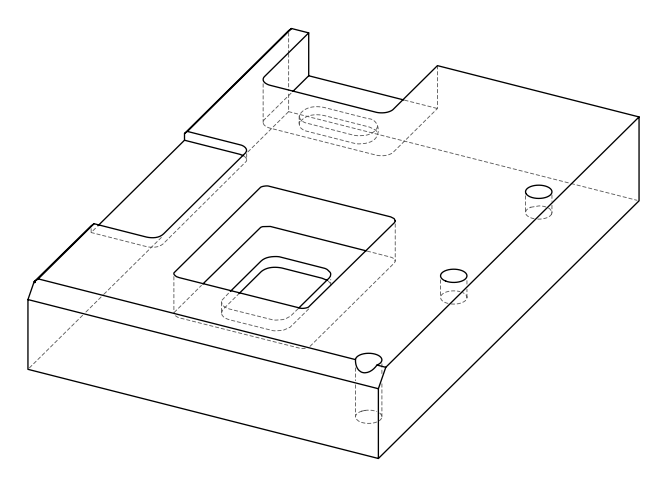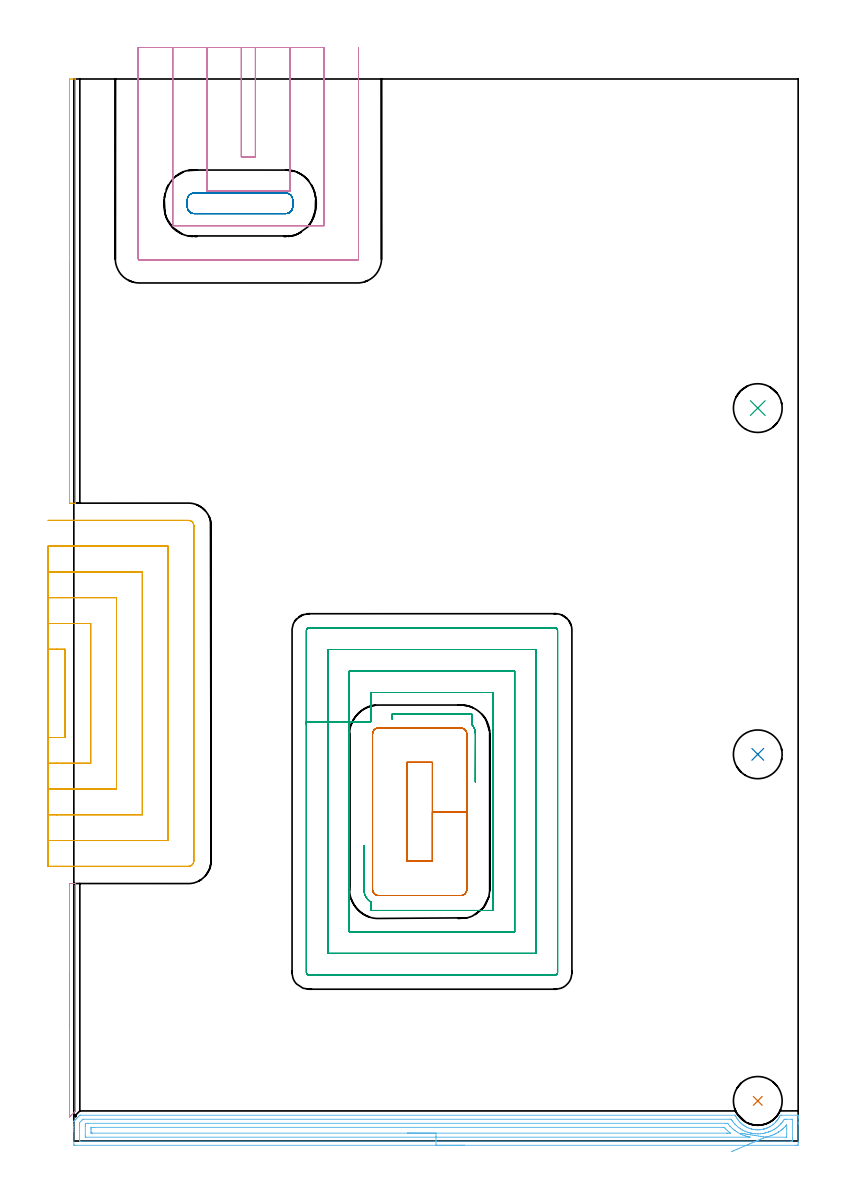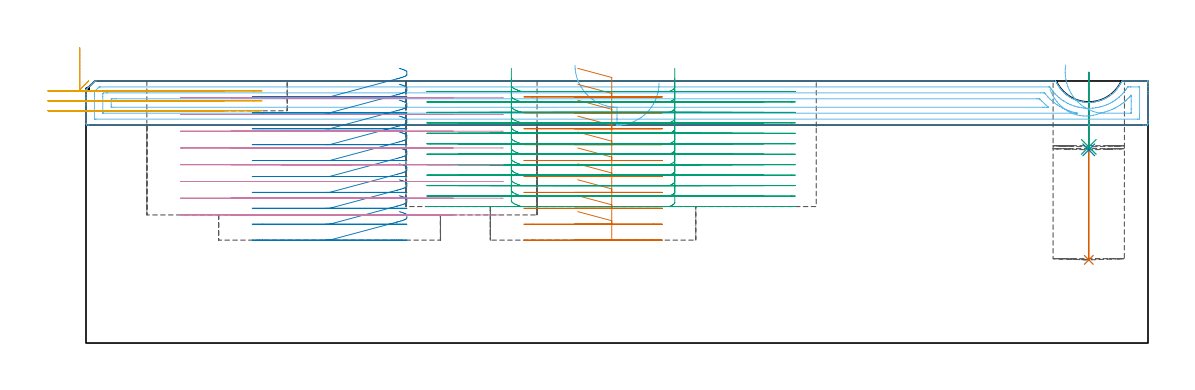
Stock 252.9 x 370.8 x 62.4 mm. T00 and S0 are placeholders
(PLAN: 11 operations, 5 tool changes, 77.4 min)
(1 INDEXABLE_INSERT_DRILL_BLIND_HOLE_FROM_SOLID | STEP1POCKET | NXT0302_005 | 0.18 min | 9608 mm3)
(2 INDEXABLE_INSERT_DRILL_BLIND_HOLE_FROM_SOLID_1 | STEP1POCKET_1 | NXT0302_005 | 0.08 min | 3671 mm3)
(3 INDEXABLE_INSERT_DRILL_BLIND_HOLE_FROM_SOLID_2 | STEP1POCKET_2 | NXT0302_005 | 0.07 min | 3511 mm3)
(4 AREA_MILL | FG_CHAMFER_SURFACE | UGT0205_001 | 0.8 min | 187 mm3)
(5 AREA_MILL_1 | FG_CHAMFER_SURFACE_1 | UGT0205_001 | 1.33 min | 330 mm3)
(6 AREA_MILL_2 | FG_CHAMFER_SURFACE_2 | UGT0205_001 | 8.34 min | 13820 mm3)
(7 MILL_RECTANGULAR_POCKET | POCKET_RECTANGULAR_STRAIGHT | UGT0201_008 | Follow Part, ap 4, ae 75% | 6.66 min | 134804 mm3)
(8 MILL_RECTANGULAR_POCKET_1 | POCKET_RECTANGULAR_STRAIGHT_1 | UGT0201_008 | Follow Part, ap 4, ae 75% | 2.77 min | 42915 mm3)
(9 MILL_RECTANGULAR_POCKET_2 | POCKET_RECTANGULAR_STRAIGHT_2 | NXT0201_013 | Follow Part, ap 2.5, ae 75% | 33.43 min | 275797 mm3)
(10 MILL_SLOT | SLOT_PARTIAL_RECTANGULAR | UGT0201_008 | Follow Part, ap 4, ae 75% | 14.15 min | 173963 mm3)
(11 MILL_SLOT_1 | SLOT_PARTIAL_RECTANGULAR_1 | NXT0201_011 | Follow Part, ap 3, ae 75% | 9.55 min | 44932 mm3)
(TOOL NXT0302_005 | Index. Insert Drill 17mm [880-D1700L20-05] | D17 PA176 FL85 Z2)
(TOOL UGT0205_001 | Chamfer Mill 20 x 3 x 45 deg. | D20 FL50 Z2)
(TOOL UGT0201_008 | End Mill 16 mm | D16 FL32 Z4)
(TOOL NXT0201_013 | ENDMILL 10mm | D10 FL30 Z4)
(TOOL NXT0201_011 | ENDMILL 12mm [2P460-1200-NA 1630] | D12 FL38 Z6)
(OP 1 INDEXABLE_INSERT_DRILL_BLIND_HOLE_FROM_SOLID)
G17 G21 G94 G90
T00 M6
G54
G17 G0 G90 X238.8 Y14. S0 M3
G43 Z72.4 H1
G94 G81 G98 Z19.8 F250. R64.4
G80
M5
M2
(OP 2 INDEXABLE_INSERT_DRILL_BLIND_HOLE_FROM_SOLID_1)
G17 G21 G94 G90
T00 M6
G54
G17 G0 G90 X238.8 Y135. S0 M3
G43 Z72.4 H1
G94 G81 G98 Z46. F250. R64.4
G80
M5
M2
(OP 3 INDEXABLE_INSERT_DRILL_BLIND_HOLE_FROM_SOLID_2)
G17 G21 G94 G90
T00 M6
G54
G17 G0 G90 X238.8 Y255.9 S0 M3
G43 Z72.4 H1
G94 G81 G98 Z46.7 F250. R64.4
G80
M5
M2
(OP 4 AREA_MILL)
G17 G21 G94 G90
T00 M6
G54
G17 G0 G90 X-1.5 Y39.15 S1061 M3
G43 Z72.4 H0
Z70.3
G94 G1 Y39.188 Z69.428 F250.
Y39.302 Z68.564
Y39.491 Z67.712
Y39.753 Z66.88
Y40.087 Z66.074
Y40.49 Z65.3
Y40.958 Z64.564
Y41.49 Z63.872
Y42.079 Z63.229
Y42.722 Z62.64
Y43.414 Z62.108
Y44.15 Z61.64
Y44.924 Z61.237
Y45.73 Z60.903
Y46.562 Z60.641
Y47.414 Z60.452
Y48.278 Z60.338
Y49.15 Z60.3
Y89.6
X-1.497 Y89.744 Z60.303
X-1.491 Y89.898 Z60.305
X-1.207 Y89.9 Z60.589
X-0.896 Z60.899
X-0.274 Z61.526
X0.179 Z61.978
X0.547 Y89.893 Z62.339
X0.597 Y89.89 Z62.388
X0.6 Y89.744 Z62.4
Y10.786
X0.594 Y10.494 Z62.392
X0.476 Y10.376 Z62.275
X0.442 Y10.342 Z62.242
X-0.896 Y9.004 Z60.904
X-1.195 Y8.704 Z60.604
X-1.342 Y8.556 Z60.454
X-1.493 Y8.407 Z60.305
X-1.497 Y8.406 Z60.301
X-1.499 Y8.407 Z60.299
X-1.5 Y8.494 Z60.3
Y49.15
Y50.022 Z60.338
Y50.886 Z60.452
Y51.738 Z60.641
Y52.57 Z60.903
Y53.376 Z61.237
Y54.15 Z61.64
Y54.886 Z62.108
Y55.578 Z62.64
Y56.221 Z63.229
Y56.81 Z63.872
Y57.342 Z64.564
Y57.81 Z65.3
Y58.213 Z66.074
Y58.547 Z66.88
Y58.809 Z67.712
Y58.998 Z68.564
Y59.112 Z69.428
Y59.15 Z70.3
G0 Z72.4
M5
M2
(OP 5 AREA_MILL_1)
G17 G21 G94 G90
T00 M6
G54
G17 G0 G90 X-1.5 Y286.75 S1061 M3
G43 Z72.4 H0
Z70.3
G94 G1 Y286.788 Z69.428 F250.
Y286.902 Z68.564
Y287.091 Z67.712
Y287.353 Z66.88
Y287.687 Z66.074
Y288.09 Z65.3
Y288.558 Z64.564
Y289.09 Z63.872
Y289.679 Z63.229
Y290.322 Z62.64
Y291.014 Z62.108
Y291.75 Z61.64
Y292.524 Z61.237
Y293.33 Z60.903
Y294.162 Z60.641
Y295.013 Z60.452
Y295.878 Z60.338
Y296.75 Z60.3
Y370.522
X-1.497 Y370.666 Z60.303
X-1.491 Y370.798 Z60.305
X-1.164 Y370.8 Z60.633
X-0.896 Z60.899
X-0.36 Z61.438
X0.238 Z62.037
X0.555 Y370.793 Z62.347
X0.597 Y370.79 Z62.388
X0.6 Y370.666 Z62.4
Y222.834
X0.597 Y222.71 Z62.388
X0.555 Y222.707 Z62.347
X0.238 Y222.7 Z62.037
X-0.361 Z61.438
X-0.896 Z60.899
X-1.162 Z60.635
X-1.491 Y222.702 Z60.305
X-1.496 Y222.834 Z60.304
X-1.5 Y223.135 Z60.3
Y296.75
Y297.622 Z60.338
Y298.486 Z60.452
Y299.338 Z60.641
Y300.17 Z60.903
Y300.976 Z61.237
Y301.75 Z61.64
Y302.486 Z62.108
Y303.178 Z62.64
Y303.821 Z63.229
Y304.41 Z63.872
Y304.941 Z64.564
Y305.41 Z65.3
Y305.813 Z66.074
Y306.147 Z66.88
Y306.409 Z67.712
Y306.598 Z68.564
Y306.712 Z69.428
Y306.75 Z70.3
G0 Z72.4
M5
M2
(OP 6 AREA_MILL_2)
G17 G21 G94 G90
T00 M6
G54
G17 G0 G90 X136.45 Y-1.5 S1061 M3
G43 Z72.4 H0
Z61.9
G94 G1 X136.412 Z61.028 F250.
X136.298 Z60.164
X136.109 Z59.312
X135.847 Z58.48
X135.513 Z57.674
X135.11 Z56.9
X134.642 Z56.164
X134.11 Z55.472
X133.521 Z54.829
X132.878 Z54.24
X132.186 Z53.708
X131.45 Z53.24
X130.676 Z52.837
X129.87 Z52.503
X129.038 Z52.241
X128.186 Z52.052
X127.322 Z51.938
X126.45 Z51.9
X0.606
X0.189 Y-1.495 Z51.903
X0.01 Y-1.492 Z51.905
X0. Y-1.084 Z52.313
Y3.311 Z56.705
Y3.874 Z57.272
Y4.189 Z57.586
Y4.753 Z58.15
Y5.068 Z58.464
Y5.699 Z59.098
X0.001 Y6.895 Z60.294
X0.011 Y6.912 Z60.311
X0.132 Y7.032 Z60.431
X0.218 Y7.119 Z60.515
X0.309 Y7.209 Z60.608
X0.421 Y7.321 Z60.721
X0.511 Y7.412 Z60.808
X0.606 Y7.506 Z60.905
X0.711 Y7.61 Z61.01
X0.805 Y7.705 Z61.101
X1.375 Y8.273 Z61.673
X1.734 Y8.633 Z62.03
X2.061 Y8.963 Z62.352
X2.115 Y8.998 Z62.387
X2.391 Y9. Z62.4
X230.874
X230.937 Y8.995 Z62.392
X230.976 Y8.931 Z62.33
X231.096 Y8.69 Z62.09
X231.152 Y8.584 Z61.984
X231.298 Y8.309 Z61.708
X231.394 Y8.145 Z61.543
X231.488 Y7.986 Z61.384
X231.69 Y7.668 Z61.066
X231.766 Y7.562 Z60.96
X231.857 Y7.435 Z60.833
X232.064 Y7.176 Z60.574
X232.209 Y6.992 Z60.391
X232.352 Y6.826 Z60.226
X232.581 Y6.561 Z59.96
X232.883 Y6.276 Z59.676
X233.021 Y6.146 Z59.546
X233.298 Y5.904 Z59.304
X233.474 Y5.75 Z59.149
X233.555 Y5.688 Z59.086
X233.603 Y5.654 Z59.052
X233.956 Y5.405 Z58.804
X233.997 Y5.378 Z58.777
X234.365 Y5.142 Z58.54
X234.952 Y4.813 Z58.213
X235.257 Y4.669 Z58.068
X235.701 Y4.487 Z57.885
X236.149 Y4.328 Z57.725
X236.229 Y4.305 Z57.702
X236.594 Y4.197 Z57.596
X236.675 Y4.178 Z57.576
X237.041 Y4.09 Z57.489
X237.486 Y4.008 Z57.408
X237.569 Y3.997 Z57.396
X237.979 Y3.941 Z57.337
X238.422 Y3.915 Z57.313
X238.79 Y3.905 Z57.298
X238.825 Y3.904
X239.223 Y3.916 Z57.314
X239.62 Y3.94 Z57.339
X239.717 Y3.952 Z57.351
X240.163 Y4.017 Z57.416
X240.609 Y4.103 Z57.497
X240.691 Y4.124 Z57.516
X240.859 Y4.162 Z57.561
X240.97 Y4.189 Z57.588
X241.056 Y4.211 Z57.608
X241.137 Y4.237 Z57.631
X241.373 Y4.306 Z57.703
X241.5 Y4.344 Z57.741
X241.949 Y4.507 Z57.903
X242.03 Y4.541 Z57.936
X242.269 Y4.64 Z58.038
X242.392 Y4.691 Z58.089
X242.648 Y4.814 Z58.212
X242.922 Y4.97 Z58.364
X243.284 Y5.171 Z58.57
X243.668 Y5.42 Z58.82
X243.997 Y5.654 Z59.052
X244.043 Y5.687 Z59.086
X244.092 Y5.726 Z59.125
X244.176 Y5.792 Z59.19
X244.604 Y6.169 Z59.566
X244.987 Y6.533 Z59.93
X245.018 Y6.562 Z59.959
X245.068 Y6.615 Z60.012
X245.414 Y7.019 Z60.418
X245.451 Y7.066 Z60.465
X245.608 Y7.266 Z60.661
X245.742 Y7.434 Z60.834
X245.749 Y7.444 Z60.843
X245.96 Y7.743 Z61.14
X246.046 Y7.887 Z61.286
X246.079 Y7.941 Z61.34
X246.199 Y8.145 Z61.539
X246.298 Y8.311 Z61.705
X246.355 Y8.416 Z61.809
X246.512 Y8.707 Z62.106
X246.577 Y8.835 Z62.234
X246.663 Y8.995 Z62.39
X246.939 Y9. Z62.4
X252.74
X252.89 Y8.994 Z62.393
X252.9 Y8.702 Z62.101
Y8.335 Z61.735
Y7.705 Z61.1
Y6.511 Z59.908
Y5.947 Z59.341
X252.899 Y-0.488 Z52.91
X252.894 Y-1.084 Z52.313
X252.89 Y-1.492 Z51.905
X252.711 Y-1.495 Z51.903
X252.294 Y-1.499 Z51.901
X251.871 Y-1.5 Z51.9
X126.45
Y-0.086 Z53.314
X2.391 Y-0.085 Z53.315
X2.269
X2.036 Y-0.08 Z53.32
X2.014 Y-0.079 Z53.321
X2.009 Y-0.064 Z53.336
X2.003 Y-0.035 Z53.365
X2.001 Y-0.006 Z53.394
X2. Y5.453 Z58.853
X2.002 Y5.947 Z59.347
X2.006 Y6.327 Z59.727
X2.013 Y6.451 Z59.851
X2.093 Y6.534 Z59.934
X2.377 Y6.826 Z60.226
X2.828 Y7.275 Z60.675
X2.981 Y7.426 Z60.826
X3.107 Y7.545 Z60.945
X3.144 Y7.579 Z60.979
X3.188 Y7.581 Z60.981
X3.284 Y7.584 Z60.984
X3.406 Y7.585 Z60.985
X229.21
X229.402 Y7.584 Z60.984
X229.498 Y7.581 Z60.981
X229.54 Y7.579 Z60.979
X229.781 Y7.222 Z60.622
X229.981 Y6.926 Z60.326
X230.056 Y6.826 Z60.226
X230.283 Y6.529 Z59.929
X230.774 Y5.947 Z59.347
X230.874 Y5.835 Z59.235
X231.268 Y5.453 Z58.853
X231.686 Y5.068 Z58.468
X231.766 Y4.998 Z58.398
X232.179 Y4.661 Z58.061
X232.659 Y4.33 Z57.73
X232.712 Y4.295 Z57.695
X232.883 Y4.189 Z57.589
X233.551 Y3.802 Z57.202
X233.834 Y3.649 Z57.049
X234.342 Y3.41 Z56.81
X234.444 Y3.367 Z56.767
X234.46 Y3.361 Z56.761
X234.588 Y3.311 Z56.711
X235.336 Y3.042 Z56.442
X235.726 Y2.927 Z56.327
X236.229 Y2.796 Z56.196
X236.394 Y2.757 Z56.157
X236.531 Y2.729 Z56.129
X237.121 Y2.625 Z56.025
X237.502 Y2.572 Z55.972
X237.915 Y2.529 Z55.929
X238.014 Y2.523 Z55.923
X238.846 Y2.491 Z55.891
X238.906 Y2.492 Z55.892
X239.699 Y2.53 Z55.93
X239.799 Y2.538 Z55.938
X240.492 Y2.628 Z56.028
X240.691 Y2.66 Z56.06
X241.244 Y2.766 Z56.166
X241.584 Y2.85 Z56.25
X241.951 Y2.949 Z56.349
X242.476 Y3.115 Z56.515
X242.623 Y3.166 Z56.566
X243.012 Y3.311 Z56.711
X243.307 Y3.432 Z56.832
X243.369 Y3.46 Z56.86
X243.866 Y3.7 Z57.1
X244.261 Y3.918 Z57.318
X244.435 Y4.018 Z57.418
X244.719 Y4.189 Z57.589
X244.981 Y4.36 Z57.76
X245.154 Y4.477 Z57.877
X245.5 Y4.728 Z58.128
X245.916 Y5.068 Z58.468
X245.986 Y5.128 Z58.528
X246.046 Y5.182 Z58.582
X246.442 Y5.557 Z58.957
X246.828 Y5.947 Z59.347
X246.881 Y6.004 Z59.404
X246.939 Y6.07 Z59.47
X247.278 Y6.492 Z59.892
X247.537 Y6.826 Z60.226
X247.66 Y6.995 Z60.395
X247.831 Y7.244 Z60.644
X248.013 Y7.527 Z60.927
X248.055 Y7.579 Z60.979
X248.146 Y7.581 Z60.981
X248.338 Y7.584 Z60.984
X248.724 Y7.585 Z60.985
X248.845 Y7.586 Z60.986
X250.631 Y7.585 Z60.985
X250.864 Y7.58 Z60.98
X250.886 Y7.579 Z60.979
X250.891 Y7.564 Z60.964
X250.897 Y7.535 Z60.935
X250.899 Y7.506 Z60.906
X250.9 Y1.168 Z54.568
X250.898 Y0.674 Z54.074
X250.896 Y0.293 Z53.693
X250.884 Y-0.079 Z53.321
X250.509 Y-0.084 Z53.316
X250.387 Y-0.085 Z53.315
X126.45 Y-0.086 Z53.314
Y1.328 Z54.728
X4.176 Y1.329 Z54.729
X4.1 Y1.33 Z54.73
X4.041 Y1.333 Z54.733
X4.01 Y1.336 Z54.736
X4.008 Y1.379 Z54.779
X4.003 Y1.553 Z54.953
X4. Y1.726 Z55.126
Y5.241 Z58.641
X4.008 Y5.947 Z59.347
X4.01 Y5.989 Z59.389
X4.032 Y6.019 Z59.419
X4.065 Y6.057 Z59.457
X4.176 Y6.164 Z59.564
X4.843 Y6.17 Z59.57
X5.069 Y6.171 Z59.571
X227.303
X227.97 Y6.169 Z59.569
X228.196 Y6.166 Z59.566
X228.266 Y6.165 Z59.565
X228.334 Y6.087 Z59.487
X228.452 Y5.947 Z59.347
X229.088 Y5.184 Z58.584
X229.195 Y5.068 Z58.468
X229.59 Y4.68 Z58.08
X229.981 Y4.315 Z57.715
X230.125 Y4.189 Z57.589
X230.534 Y3.853 Z57.253
X230.874 Y3.594 Z56.994
X231.282 Y3.311 Z56.711
X231.766 Y3.01 Z56.41
X232.512 Y2.576 Z55.976
X232.659 Y2.501 Z55.901
X232.803 Y2.432 Z55.832
X233.551 Y2.106 Z55.506
X234.089 Y1.902 Z55.302
X234.444 Y1.777 Z55.177
X235.195 Y1.553 Z54.953
X235.336 Y1.516 Z54.916
X235.387 Y1.503 Z54.903
X236.091 Y1.334 Z54.734
X236.071 Y1.332 Z54.732
X235.952 Y1.33 Z54.73
X235.816 Y1.329 Z54.729
X235.692 Y1.328 Z54.728
X126.45
Y2.743 Z56.143
X6.537
X6.128 Y2.746 Z56.146
X6.041 Y2.749 Z56.149
X6.01 Y2.751 Z56.151
X6.007 Y2.793 Z56.193
X6.004 Y2.888 Z56.288
X6. Y3.272 Z56.672
Y4.151 Z57.551
Y4.189 Z57.589
X6.007 Y4.61 Z58.01
X6.01 Y4.714 Z58.114
X6.023 Y4.751 Z58.151
X6.085 Y4.752 Z58.152
X6.279 Y4.755 Z58.155
X6.854 Y4.757 Z58.157
X7.17
X226.411
X226.728 Y4.756 Z58.156
X227.015 Y4.753 Z58.153
X227.085 Y4.75 Z58.15
X227.119 Y4.743 Z58.143
X227.172 Y4.685 Z58.085
X227.303 Y4.539 Z57.939
X227.625 Y4.189 Z57.589
X228.196 Y3.642 Z57.042
X228.56 Y3.311 Z56.711
X229.088 Y2.86 Z56.26
X229.214 Y2.75 Z56.15
X229.088 Y2.747 Z56.147
X228.771 Y2.744 Z56.144
X228.196 Y2.743 Z56.143
X227.88
X126.45
X125.578 Z56.181
X124.714 Z56.295
X123.862 Z56.483
X123.03 Z56.746
X122.224 Z57.08
X121.45 Z57.482
X120.714 Z57.951
X120.022 Z58.482
X119.379 Z59.072
X118.79 Z59.715
X118.258 Z60.407
X117.79 Z61.143
X117.387 Z61.916
X117.053 Z62.722
X116.791 Z63.554
X116.602 Z64.406
X116.488 Z65.271
X116.45 Z66.143
G0 Z72.4
X229.572 Y-3.741
Z60.399
G1 X229.897 Y-3.603 Z59.601
X230.285 Y-3.438 Z58.837
X230.733 Y-3.247 Z58.113
X231.237 Y-3.033 Z57.434
X231.793 Y-2.796 Z56.805
X232.398 Y-2.538 Z56.232
X233.046 Y-2.262 Z55.718
X233.734 Y-1.969 Z55.267
X234.454 Y-1.662 Z54.883
X235.203 Y-1.344 Z54.569
X235.974 Y-1.015 Z54.327
X236.762 Y-0.68 Z54.159
X237.56 Y-0.34 Z54.066
X238.363 Y0.002 Z54.049
X239.163 Y0.343 Z54.109
X239.956 Y0.68 Z54.244
X240.736 Y1.012 Z54.453
X241.495 Y1.335 Z54.735
X241.501 Y1.338 Z54.738
X241.548 Y1.351 Z54.751
X242.412 Y1.553 Z54.953
X242.501 Y1.577 Z54.977
X243.369 Y1.849 Z55.249
X243.798 Y2.009 Z55.409
X244.261 Y2.194 Z55.594
X244.43 Y2.265 Z55.665
X244.794 Y2.432 Z55.832
X245.033 Y2.55 Z55.95
X245.154 Y2.614 Z56.014
X245.602 Y2.869 Z56.269
X246.046 Y3.13 Z56.53
X246.158 Y3.2 Z56.6
X246.325 Y3.311 Z56.711
X246.684 Y3.562 Z56.962
X246.939 Y3.745 Z57.145
X247.186 Y3.946 Z57.346
X247.478 Y4.189 Z57.589
X247.665 Y4.354 Z57.754
X247.831 Y4.506 Z57.906
X248.119 Y4.785 Z58.185
X248.397 Y5.068 Z58.468
X248.554 Y5.236 Z58.636
X248.724 Y5.426 Z58.826
X248.787 Y5.501 Z58.901
X248.843 Y5.565 Z58.965
X248.883 Y5.609 Z59.009
X248.89 Y5.615 Z59.015
X248.892 Y5.589 Z58.989
X248.898 Y5.242 Z58.642
X248.9 Y4.189 Z57.589
Y2.432 Z55.832
Y2.258 Z55.658
X248.896 Y1.553 Z54.953
X248.892 Y1.379 Z54.779
X248.89 Y1.336 Z54.736
X248.859 Y1.333 Z54.733
X248.8 Y1.33 Z54.73
X248.724 Y1.329 Z54.729
X241.584
X241.554
X241.514 Y1.332 Z54.732
X241.495 Y1.335 Z54.735
X240.651 Y1.472 Z54.91
X239.826 Y1.605 Z55.159
X239.025 Y1.734 Z55.479
X238.254 Y1.859 Z55.869
X237.52 Y1.977 Z56.326
X236.829 Y2.089 Z56.846
X236.184 Y2.193 Z57.424
X235.592 Y2.289 Z58.058
X235.057 Y2.375 Z58.741
X234.582 Y2.452 Z59.469
X234.172 Y2.518 Z60.236
X233.829 Y2.573 Z61.036
X233.557 Y2.617 Z61.864
X233.356 Y2.65 Z62.712
X233.23 Y2.67 Z63.575
X233.178 Y2.678 Z64.446
X233.202 Y2.675 Z65.318
X233.3 Y2.659 Z66.185
G0 Z72.4
M5
M2
(OP 7 MILL_RECTANGULAR_POCKET)
G17 G21 G94 G90
T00 M6
G54
G17 G0 G90 X117.109 Y97.7 S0 M3
G43 Z72.401 H0
Z65.401
G94 G1 X125.2 Z63.233 F250.
Y114.95 Z58.611
Y132.2 F500.
X116.3
Y97.7
X125.2
Y114.95
X137.2
Y142.1
G3 X135.1 Y144.2 R2.1
G1 X106.4
G3 X104.3 Y142.1 R2.1
G1 Y87.8
G3 X106.4 Y85.7 R2.1
G1 X135.1
G3 X137.2 Y87.8 R2.1
G1 Y114.95
Y115.95
G0 X117.109 Y97.7 Z61.611
G1 X125.2 Z59.443 F250.
Y114.95 Z54.821
Y132.2 F500.
X116.3
Y97.7
X125.2
Y114.95
X137.2
Y142.1
G3 X135.1 Y144.2 R2.1
G1 X106.4
G3 X104.3 Y142.1 R2.1
G1 Y87.8
G3 X106.4 Y85.7 R2.1
G1 X135.1
G3 X137.2 Y87.8 R2.1
G1 Y114.95
Y115.95
G0 X117.109 Y97.7 Z57.821
G1 X125.2 Z55.653 F250.
Y114.95 Z51.03
Y132.2 F500.
X116.3
Y97.7
X125.2
Y114.95
X137.2
Y142.1
G3 X135.1 Y144.2 R2.1
G1 X106.4
G3 X104.3 Y142.1 R2.1
G1 Y87.8
G3 X106.4 Y85.7 R2.1
G1 X135.1
G3 X137.2 Y87.8 R2.1
G1 Y114.95
Y115.95
G0 X117.109 Y97.7 Z54.03
G1 X125.2 Z51.863 F250.
Y114.95 Z47.24
Y132.2 F500.
X116.3
Y97.7
X125.2
Y114.95
X137.2
Y142.1
G3 X135.1 Y144.2 R2.1
G1 X106.4
G3 X104.3 Y142.1 R2.1
G1 Y87.8
G3 X106.4 Y85.7 R2.1
G1 X135.1
G3 X137.2 Y87.8 R2.1
G1 Y114.95
Y115.95
G0 X117.109 Y97.7 Z50.24
G1 X125.2 Z48.072 F250.
Y114.95 Z43.45
Y132.2 F500.
X116.3
Y97.7
X125.2
Y114.95
X137.2
Y142.1
G3 X135.1 Y144.2 R2.1
G1 X106.4
G3 X104.3 Y142.1 R2.1
G1 Y87.8
G3 X106.4 Y85.7 R2.1
G1 X135.1
G3 X137.2 Y87.8 R2.1
G1 Y114.95
Y115.95
G0 X117.109 Y97.7 Z46.45
G1 X125.2 Z44.282 F250.
Y114.95 Z39.66
Y132.2 F500.
X116.3
Y97.7
X125.2
Y114.95
X137.2
Y142.1
G3 X135.1 Y144.2 R2.1
G1 X106.4
G3 X104.3 Y142.1 R2.1
G1 Y87.8
G3 X106.4 Y85.7 R2.1
G1 X135.1
G3 X137.2 Y87.8 R2.1
G1 Y114.95
Y115.95
G0 X117.109 Y97.7 Z42.66
G1 X125.2 Z40.492 F250.
Y114.95 Z35.87
Y132.2 F500.
X116.3
Y97.7
X125.2
Y114.95
X137.2
Y142.1
G3 X135.1 Y144.2 R2.1
G1 X106.4
G3 X104.3 Y142.1 R2.1
G1 Y87.8
G3 X106.4 Y85.7 R2.1
G1 X135.1
G3 X137.2 Y87.8 R2.1
G1 Y114.95
Y115.95
G0 X117.109 Y97.7 Z38.87
G1 X125.2 Z36.702 F250.
Y114.95 Z32.08
Y132.2 F500.
X116.3
Y97.7
X125.2
Y114.95
X137.2
Y142.1
G3 X135.1 Y144.2 R2.1
G1 X106.4
G3 X104.3 Y142.1 R2.1
G1 Y87.8
G3 X106.4 Y85.7 R2.1
G1 X135.1
G3 X137.2 Y87.8 R2.1
G1 Y114.95
Y115.95
G0 X117.109 Y97.7 Z35.08
G1 X125.2 Z32.912 F250.
Y114.95 Z28.29
Y132.2 F500.
X116.3
Y97.7
X125.2
Y114.95
X137.2
Y142.1
G3 X135.1 Y144.2 R2.1
G1 X106.4
G3 X104.3 Y142.1 R2.1
G1 Y87.8
G3 X106.4 Y85.7 R2.1
G1 X135.1
G3 X137.2 Y87.8 R2.1
G1 Y114.95
Y115.95
G0 X117.109 Y97.7 Z31.29
G1 X125.2 Z29.122 F250.
Y114.95 Z24.5
Y132.2 F500.
X116.3
Y97.7
X125.2
Y114.95
X137.2
Y142.1
G3 X135.1 Y144.2 R2.1
G1 X106.4
G3 X104.3 Y142.1 R2.1
G1 Y87.8
G3 X106.4 Y85.7 R2.1
G1 X135.1
G3 X137.2 Y87.8 R2.1
G1 Y114.95
Y115.95
G0 Z72.401
M5
M2
(OP 8 MILL_RECTANGULAR_POCKET_1)
G17 G21 G94 G90
T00 M6
G54
G17 G0 G90 X74.599 Y323.872 S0 M3
G43 Z72.401 H0
Z65.401
G94 G1 X74.992 Y324.009 Z65.289 F250.
X75.368 Y324.222 Z65.173
X75.701 Y324.499 Z65.057
X75.978 Y324.832 Z64.941
X76.191 Y325.208 Z64.825
X76.333 Y325.617 Z64.709
X76.4 Y326.045 Z64.593
Y328.755 Z63.867
X76.333 Y329.183 Z63.751
X76.191 Y329.592 Z63.635
X75.978 Y329.968 Z63.519
X75.701 Y330.301 Z63.403
X75.368 Y330.578 Z63.287
X74.992 Y330.791 Z63.171
X74.583 Y330.933 Z63.055
X74.155 Y331. Z62.939
X74. Z62.898
X58. Z58.611
X42. F500.
G3 X39.6 Y328.6 R2.4
G1 Y326.2
G3 X42. Y323.8 R2.4
G1 X74.
G3 X76.4 Y326.2 R2.4
G1 Y328.6
G3 X74. Y331. R2.4
G1 X58.
X57.
G0 X74.599 Y323.872 Z61.611
G1 X74.992 Y324.009 Z61.499 F250.
X75.368 Y324.222 Z61.383
X75.701 Y324.499 Z61.267
X75.978 Y324.832 Z61.151
X76.191 Y325.208 Z61.035
X76.333 Y325.617 Z60.919
X76.4 Y326.045 Z60.803
Y328.755 Z60.077
X76.333 Y329.183 Z59.961
X76.191 Y329.592 Z59.845
X75.978 Y329.968 Z59.729
X75.701 Y330.301 Z59.613
X75.368 Y330.578 Z59.497
X74.992 Y330.791 Z59.381
X74.583 Y330.933 Z59.265
X74.155 Y331. Z59.149
X74. Z59.108
X58. Z54.821
X42. F500.
G3 X39.6 Y328.6 R2.4
G1 Y326.2
G3 X42. Y323.8 R2.4
G1 X74.
G3 X76.4 Y326.2 R2.4
G1 Y328.6
G3 X74. Y331. R2.4
G1 X58.
X57.
G0 X74.599 Y323.872 Z57.821
G1 X74.992 Y324.009 Z57.709 F250.
X75.368 Y324.222 Z57.593
X75.701 Y324.499 Z57.477
X75.978 Y324.832 Z57.361
X76.191 Y325.208 Z57.245
X76.333 Y325.617 Z57.129
X76.4 Y326.045 Z57.013
Y328.755 Z56.287
X76.333 Y329.183 Z56.171
X76.191 Y329.592 Z56.055
X75.978 Y329.968 Z55.939
X75.701 Y330.301 Z55.823
X75.368 Y330.578 Z55.707
X74.992 Y330.791 Z55.591
X74.583 Y330.933 Z55.475
X74.155 Y331. Z55.359
X74. Z55.318
X58. Z51.03
X42. F500.
G3 X39.6 Y328.6 R2.4
G1 Y326.2
G3 X42. Y323.8 R2.4
G1 X74.
G3 X76.4 Y326.2 R2.4
G1 Y328.6
G3 X74. Y331. R2.4
G1 X58.
X57.
G0 X74.599 Y323.872 Z54.03
G1 X74.992 Y324.009 Z53.919 F250.
X75.368 Y324.222 Z53.803
X75.701 Y324.499 Z53.687
X75.978 Y324.832 Z53.571
X76.191 Y325.208 Z53.455
X76.333 Y325.617 Z53.339
X76.4 Y326.045 Z53.223
Y328.755 Z52.497
X76.333 Y329.183 Z52.381
X76.191 Y329.592 Z52.265
X75.978 Y329.968 Z52.149
X75.701 Y330.301 Z52.033
X75.368 Y330.578 Z51.917
X74.992 Y330.791 Z51.801
X74.583 Y330.933 Z51.685
X74.155 Y331. Z51.569
X74. Z51.528
X58. Z47.24
X42. F500.
G3 X39.6 Y328.6 R2.4
G1 Y326.2
G3 X42. Y323.8 R2.4
G1 X74.
G3 X76.4 Y326.2 R2.4
G1 Y328.6
G3 X74. Y331. R2.4
G1 X58.
X57.
G0 X74.599 Y323.872 Z50.24
G1 X74.992 Y324.009 Z50.129 F250.
X75.368 Y324.222 Z50.013
X75.701 Y324.499 Z49.897
X75.978 Y324.832 Z49.781
X76.191 Y325.208 Z49.665
X76.333 Y325.617 Z49.549
X76.4 Y326.045 Z49.433
Y328.755 Z48.707
X76.333 Y329.183 Z48.591
X76.191 Y329.592 Z48.475
X75.978 Y329.968 Z48.359
X75.701 Y330.301 Z48.243
X75.368 Y330.578 Z48.127
X74.992 Y330.791 Z48.011
X74.583 Y330.933 Z47.895
X74.155 Y331. Z47.779
X74. Z47.738
X58. Z43.45
X42. F500.
G3 X39.6 Y328.6 R2.4
G1 Y326.2
G3 X42. Y323.8 R2.4
G1 X74.
G3 X76.4 Y326.2 R2.4
G1 Y328.6
G3 X74. Y331. R2.4
G1 X58.
X57.
G0 X74.599 Y323.872 Z46.45
G1 X74.992 Y324.009 Z46.339 F250.
X75.368 Y324.222 Z46.223
X75.701 Y324.499 Z46.107
X75.978 Y324.832 Z45.991
X76.191 Y325.208 Z45.875
X76.333 Y325.617 Z45.759
X76.4 Y326.045 Z45.643
Y328.755 Z44.917
X76.333 Y329.183 Z44.801
X76.191 Y329.592 Z44.685
X75.978 Y329.968 Z44.569
X75.701 Y330.301 Z44.453
X75.368 Y330.578 Z44.337
X74.992 Y330.791 Z44.221
X74.583 Y330.933 Z44.105
X74.155 Y331. Z43.989
X74. Z43.947
X58. Z39.66
X42. F500.
G3 X39.6 Y328.6 R2.4
G1 Y326.2
G3 X42. Y323.8 R2.4
G1 X74.
G3 X76.4 Y326.2 R2.4
G1 Y328.6
G3 X74. Y331. R2.4
G1 X58.
X57.
G0 X74.599 Y323.872 Z42.66
G1 X74.992 Y324.009 Z42.549 F250.
X75.368 Y324.222 Z42.433
X75.701 Y324.499 Z42.317
X75.978 Y324.832 Z42.201
X76.191 Y325.208 Z42.085
X76.333 Y325.617 Z41.969
X76.4 Y326.045 Z41.853
Y328.755 Z41.127
X76.333 Y329.183 Z41.011
X76.191 Y329.592 Z40.895
X75.978 Y329.968 Z40.779
X75.701 Y330.301 Z40.663
X75.368 Y330.578 Z40.547
X74.992 Y330.791 Z40.431
X74.583 Y330.933 Z40.315
X74.155 Y331. Z40.199
X74. Z40.157
X58. Z35.87
X42. F500.
G3 X39.6 Y328.6 R2.4
G1 Y326.2
G3 X42. Y323.8 R2.4
G1 X74.
G3 X76.4 Y326.2 R2.4
G1 Y328.6
G3 X74. Y331. R2.4
G1 X58.
X57.
G0 X74.599 Y323.872 Z38.87
G1 X74.992 Y324.009 Z38.759 F250.
X75.368 Y324.222 Z38.643
X75.701 Y324.499 Z38.527
X75.978 Y324.832 Z38.411
X76.191 Y325.208 Z38.295
X76.333 Y325.617 Z38.179
X76.4 Y326.045 Z38.063
Y328.755 Z37.337
X76.333 Y329.183 Z37.221
X76.191 Y329.592 Z37.105
X75.978 Y329.968 Z36.989
X75.701 Y330.301 Z36.873
X75.368 Y330.578 Z36.757
X74.992 Y330.791 Z36.641
X74.583 Y330.933 Z36.525
X74.155 Y331. Z36.409
X74. Z36.367
X58. Z32.08
X42. F500.
G3 X39.6 Y328.6 R2.4
G1 Y326.2
G3 X42. Y323.8 R2.4
G1 X74.
G3 X76.4 Y326.2 R2.4
G1 Y328.6
G3 X74. Y331. R2.4
G1 X58.
X57.
G0 X74.599 Y323.872 Z35.08
G1 X74.992 Y324.009 Z34.969 F250.
X75.368 Y324.222 Z34.853
X75.701 Y324.499 Z34.737
X75.978 Y324.832 Z34.621
X76.191 Y325.208 Z34.505
X76.333 Y325.617 Z34.389
X76.4 Y326.045 Z34.273
Y328.755 Z33.547
X76.333 Y329.183 Z33.431
X76.191 Y329.592 Z33.315
X75.978 Y329.968 Z33.199
X75.701 Y330.301 Z33.083
X75.368 Y330.578 Z32.967
X74.992 Y330.791 Z32.851
X74.583 Y330.933 Z32.735
X74.155 Y331. Z32.619
X74. Z32.577
X58. Z28.29
X42. F500.
G3 X39.6 Y328.6 R2.4
G1 Y326.2
G3 X42. Y323.8 R2.4
G1 X74.
G3 X76.4 Y326.2 R2.4
G1 Y328.6
G3 X74. Y331. R2.4
G1 X58.
X57.
G0 X74.599 Y323.872 Z31.29
G1 X74.992 Y324.009 Z31.179 F250.
X75.368 Y324.222 Z31.063
X75.701 Y324.499 Z30.947
X75.978 Y324.832 Z30.831
X76.191 Y325.208 Z30.715
X76.333 Y325.617 Z30.599
X76.4 Y326.045 Z30.483
Y328.755 Z29.757
X76.333 Y329.183 Z29.641
X76.191 Y329.592 Z29.525
X75.978 Y329.968 Z29.409
X75.701 Y330.301 Z29.293
X75.368 Y330.578 Z29.177
X74.992 Y330.791 Z29.061
X74.583 Y330.933 Z28.945
X74.155 Y331. Z28.829
X74. Z28.787
X58. Z24.5
X42. F500.
G3 X39.6 Y328.6 R2.4
G1 Y326.2
G3 X42. Y323.8 R2.4
G1 X74.
G3 X76.4 Y326.2 R2.4
G1 Y328.6
G3 X74. Y331. R2.4
G1 X58.
X57.
G0 Z72.401
M5
M2
(OP 9 MILL_RECTANGULAR_POCKET_2)
G17 G21 G94 G90
T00 M6
G54
G17 G0 G90 X140.2 Y125.321 S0 M3
G43 Z72.401 H0
Z65.401
G94 G1 X140.21 Y142.198 Z60.878 F250.
X140.184 Y142.528 Z60.79
X140.111 Y143.005 Z60.66
X140.03 Y143.432 Z60.544
X139.936 Y143.76 Z60.452
X139.797 Y144.111 Z60.351
X139.404 Y144.85 Z60.127
X139.191 Y145.162 Z60.026
X138.9 Y145.487 Z59.909
Y149.1 F500.
X111.2
Y147.2
G0 X101.3 Y103.127 Z65.401
G1 X101.292 Y87.668 Z61.258 F250.
X101.324 Y87.306 Z61.161
X101.33 Y87.267 Z61.151
X101.397 Y86.846 Z61.036
X101.479 Y86.432 Z60.923
X101.564 Y86.148 Z60.844
X101.691 Y85.835 Z60.753
X101.941 Y85.338 Z60.604
X102.135 Y84.988 Z60.497
X102.398 Y84.623 Z60.376
X102.743 Y84.257 Z60.242
X102.844 Y84.156 Z60.203
X103.215 Y83.805 Z60.066
X103.575 Y83.544 Z59.947
X103.7 Y83.474 Z59.909
Y80.5 F500.
X146.4
Y156.6
X103.7
Y146.423
X96.2
Y73.
X153.9
Y164.1
X96.2
Y146.423
X88.7
Y65.5
X161.4
Y171.6
X88.7
Y146.423
X81.2
Y58.8
G3 X82. Y58. R0.8
G1 X168.1
G3 X168.9 Y58.8 R0.8
G1 Y178.3
G3 X168.1 Y179.1 R0.8
G1 X82.
G3 X81.2 Y178.3 R0.8
G1 Y146.423
Y145.423
G0 X140.2 Y125.321 Z62.909
G1 X140.21 Y142.198 Z58.387 F250.
X140.184 Y142.528 Z58.298
X140.111 Y143.005 Z58.169
X140.03 Y143.432 Z58.052
X139.933 Y143.767 Z57.959
X139.794 Y144.118 Z57.858
X139.743 Y144.226 Z57.826
X139.562 Y144.557 Z57.724
X139.391 Y144.869 Z57.629
X139.191 Y145.162 Z57.534
X138.9 Y145.487 Z57.417
Y149.1 F500.
X111.2
Y147.2
G0 X101.3 Y103.127 Z62.909
G1 X101.292 Y87.668 Z58.767 F250.
X101.31 Y87.464 Z58.712
X101.325 Y87.302 Z58.668
X101.397 Y86.845 Z58.544
X101.479 Y86.432 Z58.431
X101.563 Y86.149 Z58.352
X101.69 Y85.84 Z58.263
X101.942 Y85.336 Z58.112
X102.135 Y84.988 Z58.005
X102.398 Y84.623 Z57.885
X102.743 Y84.257 Z57.75
X102.844 Y84.156 Z57.711
X103.215 Y83.805 Z57.575
X103.575 Y83.544 Z57.456
X103.7 Y83.474 Z57.417
Y80.5 F500.
X146.4
Y156.6
X103.7
Y146.423
X96.2
Y73.
X153.9
Y164.1
X96.2
Y146.423
X88.7
Y65.5
X161.4
Y171.6
X88.7
Y146.423
X81.2
Y58.8
G3 X82. Y58. R0.8
G1 X168.1
G3 X168.9 Y58.8 R0.8
G1 Y178.3
G3 X168.1 Y179.1 R0.8
G1 X82.
G3 X81.2 Y178.3 R0.8
G1 Y146.423
Y145.423
G0 X140.2 Y125.321 Z60.417
G1 X140.21 Y142.198 Z55.895 F250.
X140.184 Y142.528 Z55.806
X140.111 Y143.005 Z55.677
X140.03 Y143.432 Z55.56
X139.936 Y143.76 Z55.469
X139.797 Y144.111 Z55.368
X139.401 Y144.854 Z55.142
X139.188 Y145.166 Z55.041
X138.9 Y145.487 Z54.925
Y149.1 F500.
X111.2
Y147.2
G0 X101.3 Y103.127 Z60.417
G1 X101.291 Y87.67 Z56.275 F250.
X101.324 Y87.31 Z56.179
X101.397 Y86.843 Z56.052
X101.479 Y86.432 Z55.94
X101.563 Y86.15 Z55.861
X101.691 Y85.836 Z55.77
X101.942 Y85.336 Z55.62
X102.135 Y84.988 Z55.513
X102.398 Y84.623 Z55.393
X102.743 Y84.257 Z55.258
X102.844 Y84.156 Z55.22
X103.215 Y83.805 Z55.083
X103.579 Y83.542 Z54.963
X103.7 Y83.474 Z54.925
Y80.5 F500.
X146.4
Y156.6
X103.7
Y146.423
X96.2
Y73.
X153.9
Y164.1
X96.2
Y146.423
X88.7
Y65.5
X161.4
Y171.6
X88.7
Y146.423
X81.2
Y58.8
G3 X82. Y58. R0.8
G1 X168.1
G3 X168.9 Y58.8 R0.8
G1 Y178.3
G3 X168.1 Y179.1 R0.8
G1 X82.
G3 X81.2 Y178.3 R0.8
G1 Y146.423
Y145.423
G0 X140.2 Y125.321 Z57.925
G1 X140.21 Y142.198 Z53.403 F250.
X140.184 Y142.528 Z53.315
X140.111 Y143.005 Z53.185
X140.03 Y143.432 Z53.069
X139.936 Y143.76 Z52.977
X139.797 Y144.111 Z52.876
X139.401 Y144.854 Z52.651
X139.188 Y145.166 Z52.549
X138.9 Y145.487 Z52.434
Y149.1 F500.
X111.2
Y147.2
G0 X101.3 Y103.127 Z57.925
G1 X101.291 Y87.67 Z53.784 F250.
X101.323 Y87.314 Z53.688
X101.397 Y86.842 Z53.56
X101.479 Y86.432 Z53.448
X101.563 Y86.15 Z53.369
X101.692 Y85.834 Z53.278
X101.942 Y85.337 Z53.129
X102.135 Y84.988 Z53.022
X102.398 Y84.623 Z52.901
X102.743 Y84.257 Z52.766
X102.844 Y84.156 Z52.728
X103.215 Y83.805 Z52.591
X103.579 Y83.542 Z52.471
X103.7 Y83.474 Z52.434
Y80.5 F500.
X146.4
Y156.6
X103.7
Y146.423
X96.2
Y73.
X153.9
Y164.1
X96.2
Y146.423
X88.7
Y65.5
X161.4
Y171.6
X88.7
Y146.423
X81.2
Y58.8
G3 X82. Y58. R0.8
G1 X168.1
G3 X168.9 Y58.8 R0.8
G1 Y178.3
G3 X168.1 Y179.1 R0.8
G1 X82.
G3 X81.2 Y178.3 R0.8
G1 Y146.423
Y145.423
G0 X140.2 Y125.321 Z55.434
G1 X140.21 Y142.198 Z50.911 F250.
X140.184 Y142.528 Z50.823
X140.111 Y143.005 Z50.694
X140.03 Y143.432 Z50.577
X139.936 Y143.76 Z50.486
X139.797 Y144.111 Z50.384
X139.401 Y144.854 Z50.159
X139.188 Y145.166 Z50.058
X138.9 Y145.487 Z49.942
Y149.1 F500.
X111.2
Y147.2
G0 X101.3 Y103.127 Z55.434
G1 X101.292 Y87.667 Z51.291 F250.
X101.323 Y87.314 Z51.196
X101.397 Y86.842 Z51.068
X101.479 Y86.432 Z50.956
X101.564 Y86.148 Z50.877
X101.69 Y85.838 Z50.787
X101.942 Y85.337 Z50.637
X102.135 Y84.988 Z50.53
X102.398 Y84.623 Z50.409
X102.743 Y84.257 Z50.275
X102.844 Y84.156 Z50.236
X103.215 Y83.805 Z50.1
X103.579 Y83.542 Z49.979
X103.7 Y83.474 Z49.942
Y80.5 F500.
X146.4
Y156.6
X103.7
Y146.423
X96.2
Y73.
X153.9
Y164.1
X96.2
Y146.423
X88.7
Y65.5
X161.4
Y171.6
X88.7
Y146.423
X81.2
Y58.8
G3 X82. Y58. R0.8
G1 X168.1
G3 X168.9 Y58.8 R0.8
G1 Y178.3
G3 X168.1 Y179.1 R0.8
G1 X82.
G3 X81.2 Y178.3 R0.8
G1 Y146.423
Y145.423
G0 X140.2 Y125.32 Z52.942
G1 X140.21 Y142.192 Z48.421 F250.
X140.184 Y142.524 Z48.332
X140.112 Y142.999 Z48.203
X140.031 Y143.427 Z48.086
X139.935 Y143.762 Z47.993
X139.809 Y144.06 Z47.906
X139.559 Y144.563 Z47.756
X139.388 Y144.873 Z47.661
X139.188 Y145.166 Z47.566
X138.9 Y145.487 Z47.45
Y149.1 F500.
X111.2
Y147.2
G0 X101.3 Y103.127 Z52.942
G1 X101.292 Y87.667 Z48.8 F250.
X101.324 Y87.306 Z48.702
X101.33 Y87.27 Z48.693
X101.397 Y86.846 Z48.578
X101.479 Y86.432 Z48.465
X101.564 Y86.148 Z48.385
X101.691 Y85.836 Z48.295
X101.941 Y85.338 Z48.146
X102.135 Y84.988 Z48.038
X102.398 Y84.624 Z47.918
X102.744 Y84.257 Z47.783
X102.844 Y84.156 Z47.745
X103.214 Y83.806 Z47.608
X103.579 Y83.542 Z47.487
X103.7 Y83.474 Z47.45
Y80.5 F500.
X146.4
Y156.6
X103.7
Y146.423
X96.2
Y73.
X153.9
Y164.1
X96.2
Y146.423
X88.7
Y65.5
X161.4
Y171.6
X88.7
Y146.423
X81.2
Y58.8
G3 X82. Y58. R0.8
G1 X168.1
G3 X168.9 Y58.8 R0.8
G1 Y178.3
G3 X168.1 Y179.1 R0.8
G1 X82.
G3 X81.2 Y178.3 R0.8
G1 Y146.423
Y145.423
G0 X140.2 Y125.32 Z50.45
G1 X140.21 Y142.192 Z45.929 F250.
X140.184 Y142.524 Z45.84
X140.112 Y142.999 Z45.712
X140.031 Y143.427 Z45.595
X139.935 Y143.762 Z45.501
X139.809 Y144.06 Z45.415
X139.559 Y144.563 Z45.264
X139.388 Y144.873 Z45.169
X139.188 Y145.166 Z45.074
X138.9 Y145.487 Z44.959
Y149.1 F500.
X111.2
Y147.2
G0 X101.3 Y103.127 Z50.45
G1 X101.291 Y87.67 Z46.309 F250.
X101.324 Y87.307 Z46.211
X101.397 Y86.844 Z46.085
X101.479 Y86.432 Z45.973
X101.563 Y86.149 Z45.894
X101.69 Y85.838 Z45.804
X101.942 Y85.336 Z45.653
X102.135 Y84.988 Z45.547
X102.398 Y84.624 Z45.426
X102.744 Y84.257 Z45.291
X102.844 Y84.156 Z45.253
X103.214 Y83.806 Z45.116
X103.579 Y83.542 Z44.996
X103.7 Y83.474 Z44.959
Y80.5 F500.
X146.4
Y156.6
X103.7
Y146.423
X96.2
Y73.
X153.9
Y164.1
X96.2
Y146.423
X88.7
Y65.5
X161.4
Y171.6
X88.7
Y146.423
X81.2
Y58.8
G3 X82. Y58. R0.8
G1 X168.1
G3 X168.9 Y58.8 R0.8
G1 Y178.3
G3 X168.1 Y179.1 R0.8
G1 X82.
G3 X81.2 Y178.3 R0.8
G1 Y146.423
Y145.423
G0 X140.2 Y125.321 Z47.959
G1 X140.21 Y142.198 Z43.436 F250.
X140.184 Y142.528 Z43.348
X140.111 Y143.005 Z43.218
X140.03 Y143.432 Z43.102
X139.936 Y143.76 Z43.01
X139.797 Y144.111 Z42.909
X139.401 Y144.854 Z42.684
X139.188 Y145.166 Z42.583
X138.9 Y145.487 Z42.467
Y149.1 F500.
X111.2
Y147.2
G0 X101.3 Y103.127 Z47.959
G1 X101.291 Y87.67 Z43.817 F250.
X101.324 Y87.311 Z43.72
X101.397 Y86.843 Z43.593
X101.479 Y86.432 Z43.481
X101.563 Y86.15 Z43.402
X101.692 Y85.835 Z43.311
X101.942 Y85.336 Z43.162
X102.135 Y84.988 Z43.055
X102.398 Y84.623 Z42.934
X102.743 Y84.257 Z42.8
X102.844 Y84.156 Z42.761
X103.215 Y83.805 Z42.624
X103.579 Y83.542 Z42.504
X103.7 Y83.474 Z42.467
Y80.5 F500.
X146.4
Y156.6
X103.7
Y146.423
X96.2
Y73.
X153.9
Y164.1
X96.2
Y146.423
X88.7
Y65.5
X161.4
Y171.6
X88.7
Y146.423
X81.2
Y58.8
G3 X82. Y58. R0.8
G1 X168.1
G3 X168.9 Y58.8 R0.8
G1 Y178.3
G3 X168.1 Y179.1 R0.8
G1 X82.
G3 X81.2 Y178.3 R0.8
G1 Y146.423
Y145.423
G0 X140.2 Y125.321 Z45.467
G1 X140.21 Y142.198 Z40.945 F250.
X140.184 Y142.528 Z40.856
X140.111 Y143.005 Z40.727
X140.03 Y143.432 Z40.61
X139.936 Y143.76 Z40.519
X139.797 Y144.111 Z40.418
X139.401 Y144.854 Z40.192
X139.188 Y145.166 Z40.091
X138.9 Y145.487 Z39.975
Y149.1 F500.
X111.2
Y147.2
G0 X101.3 Y103.127 Z45.467
G1 X101.291 Y87.67 Z41.325 F250.
X101.323 Y87.315 Z41.23
X101.397 Y86.842 Z41.101
X101.479 Y86.432 Z40.989
X101.563 Y86.15 Z40.911
X101.693 Y85.833 Z40.819
X101.942 Y85.337 Z40.67
X102.135 Y84.988 Z40.563
X102.398 Y84.623 Z40.443
X102.743 Y84.257 Z40.308
X102.844 Y84.156 Z40.269
X103.215 Y83.805 Z40.133
X103.579 Y83.542 Z40.012
X103.7 Y83.474 Z39.975
Y80.5 F500.
X146.4
Y156.6
X103.7
Y146.423
X96.2
Y73.
X153.9
Y164.1
X96.2
Y146.423
X88.7
Y65.5
X161.4
Y171.6
X88.7
Y146.423
X81.2
Y58.8
G3 X82. Y58. R0.8
G1 X168.1
G3 X168.9 Y58.8 R0.8
G1 Y178.3
G3 X168.1 Y179.1 R0.8
G1 X82.
G3 X81.2 Y178.3 R0.8
G1 Y146.423
Y145.423
G0 X140.2 Y125.321 Z42.975
G1 X140.21 Y142.198 Z38.453 F250.
X140.184 Y142.528 Z38.364
X140.111 Y143.005 Z38.235
X140.03 Y143.432 Z38.118
X139.935 Y143.763 Z38.026
X139.796 Y144.114 Z37.925
X139.743 Y144.227 Z37.892
X139.561 Y144.558 Z37.79
X139.391 Y144.869 Z37.695
X139.191 Y145.161 Z37.6
X138.9 Y145.487 Z37.483
Y149.1 F500.
X111.2
Y147.2
G0 X101.3 Y103.127 Z42.975
G1 X101.292 Y87.668 Z38.833 F250.
X101.323 Y87.315 Z38.738
X101.397 Y86.842 Z38.61
X101.479 Y86.432 Z38.498
X101.564 Y86.148 Z38.418
X101.69 Y85.838 Z38.328
X102.135 Y84.988 Z38.071
X102.398 Y84.623 Z37.951
X102.844 Y84.156 Z37.778
X103.215 Y83.805 Z37.641
X103.574 Y83.545 Z37.522
X103.7 Y83.474 Z37.483
Y80.5 F500.
X146.4
Y156.6
X103.7
Y146.423
X96.2
Y73.
X153.9
Y164.1
X96.2
Y146.423
X88.7
Y65.5
X161.4
Y171.6
X88.7
Y146.423
X81.2
Y58.8
G3 X82. Y58. R0.8
G1 X168.1
G3 X168.9 Y58.8 R0.8
G1 Y178.3
G3 X168.1 Y179.1 R0.8
G1 X82.
G3 X81.2 Y178.3 R0.8
G1 Y146.423
Y145.423
G0 X140.2 Y125.321 Z40.483
G1 X140.21 Y142.198 Z35.961 F250.
X140.184 Y142.528 Z35.872
X140.111 Y143.005 Z35.743
X140.03 Y143.432 Z35.627
X139.936 Y143.76 Z35.535
X139.797 Y144.111 Z35.434
X139.742 Y144.228 Z35.4
X139.561 Y144.559 Z35.298
X139.391 Y144.869 Z35.204
X139.191 Y145.161 Z35.109
X138.9 Y145.487 Z34.992
Y149.1 F500.
X111.2
Y147.2
G0 X101.3 Y103.127 Z40.483
G1 X101.292 Y87.668 Z36.341 F250.
X101.324 Y87.306 Z36.244
X101.33 Y87.267 Z36.233
X101.397 Y86.846 Z36.119
X101.479 Y86.432 Z36.006
X101.564 Y86.148 Z35.926
X101.691 Y85.836 Z35.836
X102.134 Y84.991 Z35.58
X102.399 Y84.622 Z35.459
X102.44 Y84.579 Z35.443
X102.743 Y84.257 Z35.324
X102.844 Y84.156 Z35.286
X103.215 Y83.805 Z35.149
X103.574 Y83.545 Z35.03
X103.7 Y83.474 Z34.992
Y80.5 F500.
X146.4
Y156.6
X103.7
Y146.423
X96.2
Y73.
X153.9
Y164.1
X96.2
Y146.423
X88.7
Y65.5
X161.4
Y171.6
X88.7
Y146.423
X81.2
Y58.8
G3 X82. Y58. R0.8
G1 X168.1
G3 X168.9 Y58.8 R0.8
G1 Y178.3
G3 X168.1 Y179.1 R0.8
G1 X82.
G3 X81.2 Y178.3 R0.8
G1 Y146.423
Y145.423
G0 X140.2 Y125.321 Z37.992
G1 X140.21 Y142.198 Z33.469 F250.
X140.184 Y142.528 Z33.381
X140.111 Y143.005 Z33.252
X140.03 Y143.432 Z33.135
X139.933 Y143.769 Z33.041
X139.793 Y144.119 Z32.94
X139.744 Y144.225 Z32.909
X139.563 Y144.556 Z32.808
X139.391 Y144.869 Z32.712
X139.189 Y145.164 Z32.616
X138.9 Y145.487 Z32.5
Y149.1 F500.
X111.2
Y147.2
G0 X101.3 Y103.127 Z37.992
G1 X101.291 Y87.669 Z33.85 F250.
X101.323 Y87.316 Z33.755
X101.398 Y86.842 Z33.626
X101.479 Y86.432 Z33.514
X101.564 Y86.148 Z33.435
X101.69 Y85.837 Z33.345
X102.134 Y84.991 Z33.089
X102.399 Y84.622 Z32.967
X102.743 Y84.257 Z32.833
X102.844 Y84.156 Z32.794
X103.215 Y83.805 Z32.658
X103.577 Y83.543 Z32.538
X103.7 Y83.474 Z32.5
Y80.5 F500.
X146.4
Y156.6
X103.7
Y146.423
X96.2
Y73.
X153.9
Y164.1
X96.2
Y146.423
X88.7
Y65.5
X161.4
Y171.6
X88.7
Y146.423
X81.2
Y58.8
G3 X82. Y58. R0.8
G1 X168.1
G3 X168.9 Y58.8 R0.8
G1 Y178.3
G3 X168.1 Y179.1 R0.8
G1 X82.
G3 X81.2 Y178.3 R0.8
G1 Y146.423
Y145.423
G0 Z72.401
M5
M2
(OP 10 MILL_SLOT)
G17 G21 G94 G90
T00 M6
G54
G17 G0 G90 X58.5 Y381.8 S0 M3
G43 Z72.401 H0
Z58.413
G94 G1 Y378.8 F250.
Y343.6 F500.
X63.4
Y378.8
Y381.8 F250.
X46.5
Y378.8
Y331.6 F500.
X75.4
Y378.8
Y381.8 F250.
X34.5
Y378.8
Y319.6 F500.
X87.4
Y378.8
Y381.8 F250.
X22.5
Y378.8
Y308. F500.
G3 X22.9 Y307.6 R0.4
G1 X99.
G3 X99.4 Y308. R0.4
G1 Y378.8
Y381.8 F250.
G0 X58.5 Z54.425
G1 Y378.8
Y343.6 F500.
X63.4
Y378.8
Y381.8 F250.
X46.5
Y378.8
Y331.6 F500.
X75.4
Y378.8
Y381.8 F250.
X34.5
Y378.8
Y319.6 F500.
X87.4
Y378.8
Y381.8 F250.
X22.5
Y378.8
Y308. F500.
G3 X22.9 Y307.6 R0.4
G1 X99.
G3 X99.4 Y308. R0.4
G1 Y378.8
Y381.8 F250.
G0 X58.5 Z50.438
G1 Y378.8
Y343.6 F500.
X63.4
Y378.8
Y381.8 F250.
X46.5
Y378.8
Y331.6 F500.
X75.4
Y378.8
Y381.8 F250.
X34.5
Y378.8
Y319.6 F500.
X87.4
Y378.8
Y381.8 F250.
X22.5
Y378.8
Y308. F500.
G3 X22.9 Y307.6 R0.4
G1 X99.
G3 X99.4 Y308. R0.4
G1 Y378.8
Y381.8 F250.
G0 X58.5 Z46.45
G1 Y378.8
Y343.6 F500.
X63.4
Y378.8
Y381.8 F250.
X46.5
Y378.8
Y331.6 F500.
X75.4
Y378.8
Y381.8 F250.
X34.5
Y378.8
Y319.6 F500.
X87.4
Y378.8
Y381.8 F250.
X22.5
Y378.8
Y308. F500.
G3 X22.9 Y307.6 R0.4
G1 X99.
G3 X99.4 Y308. R0.4
G1 Y378.8
Y381.8 F250.
G0 X58.5 Z42.463
G1 Y378.8
Y343.6 F500.
X63.4
Y378.8
Y381.8 F250.
X46.5
Y378.8
Y331.6 F500.
X75.4
Y378.8
Y381.8 F250.
X34.5
Y378.8
Y319.6 F500.
X87.4
Y378.8
Y381.8 F250.
X22.5
Y378.8
Y308. F500.
G3 X22.9 Y307.6 R0.4
G1 X99.
G3 X99.4 Y308. R0.4
G1 Y378.8
Y381.8 F250.
G0 X58.5 Z38.475
G1 Y378.8
Y343.6 F500.
X63.4
Y378.8
Y381.8 F250.
X46.5
Y378.8
Y331.6 F500.
X75.4
Y378.8
Y381.8 F250.
X34.5
Y378.8
Y319.6 F500.
X87.4
Y378.8
Y381.8 F250.
X22.5
Y378.8
Y308. F500.
G3 X22.9 Y307.6 R0.4
G1 X99.
G3 X99.4 Y308. R0.4
G1 Y378.8
Y381.8 F250.
G0 X58.5 Z34.488
G1 Y378.8
Y343.6 F500.
X63.4
Y378.8
Y381.8 F250.
X46.5
Y378.8
Y331.6 F500.
X75.4
Y378.8
Y381.8 F250.
X34.5
Y378.8
Y319.6 F500.
X87.4
Y378.8
Y381.8 F250.
X22.5
Y378.8
Y308. F500.
G3 X22.9 Y307.6 R0.4
G1 X99.
G3 X99.4 Y308. R0.4
G1 Y378.8
Y381.8 F250.
G0 X58.5 Z30.5
G1 Y378.8
Y343.6 F500.
X63.4
Y378.8
Y381.8 F250.
X46.5
Y378.8
Y331.6 F500.
X75.4
Y378.8
Y381.8 F250.
X34.5
Y378.8
Y319.6 F500.
X87.4
Y378.8
Y381.8 F250.
X22.5
Y378.8
Y308. F500.
G3 X22.9 Y307.6 R0.4
G1 X99.
G3 X99.4 Y308. R0.4
G1 Y378.8
Y381.8 F250.
G0 Z72.401
M5
M2
(OP 11 MILL_SLOT_1)
G17 G21 G94 G90
T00 M6
G54
G17 G0 G90 X-9. Y140.9 S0 M3
G43 Z72.401 H1
Z60.034
G94 G1 X-6. F250.
X-3.1 F500.
Y171.7
X-6.
X-9. F250.
Y131.9
X-6.
X5.9 F500.
Y180.7
X-6.
X-9. F250.
Y122.9
X-6.
X14.9 F500.
Y189.7
X-6.
X-9. F250.
Y113.9
X-6.
X23.9 F500.
Y198.7
X-6.
X-9. F250.
Y104.9
X-6.
X32.9 F500.
Y207.7
X-6.
X-9. F250.
Y95.9
X-6.
X40. F500.
G3 X41.9 Y97.8 R1.9
G1 Y214.8
G3 X40. Y216.7 R1.9
G1 X-6.
X-9. F250.
G0 Y140.9 Z57.667
G1 X-6.
X-3.1 F500.
Y171.7
X-6.
X-9. F250.
Y131.9
X-6.
X5.9 F500.
Y180.7
X-6.
X-9. F250.
Y122.9
X-6.
X14.9 F500.
Y189.7
X-6.
X-9. F250.
Y113.9
X-6.
X23.9 F500.
Y198.7
X-6.
X-9. F250.
Y104.9
X-6.
X32.9 F500.
Y207.7
X-6.
X-9. F250.
Y95.9
X-6.
X40. F500.
G3 X41.9 Y97.8 R1.9
G1 Y214.8
G3 X40. Y216.7 R1.9
G1 X-6.
X-9. F250.
G0 Y140.9 Z55.3
G1 X-6.
X-3.1 F500.
Y171.7
X-6.
X-9. F250.
Y131.9
X-6.
X5.9 F500.
Y180.7
X-6.
X-9. F250.
Y122.9
X-6.
X14.9 F500.
Y189.7
X-6.
X-9. F250.
Y113.9
X-6.
X23.9 F500.
Y198.7
X-6.
X-9. F250.
Y104.9
X-6.
X32.9 F500.
Y207.7
X-6.
X-9. F250.
Y95.9
X-6.
X40. F500.
G3 X41.9 Y97.8 R1.9
G1 Y214.8
G3 X40. Y216.7 R1.9
G1 X-6.
X-9. F250.
G0 Z72.401
M5
M2
